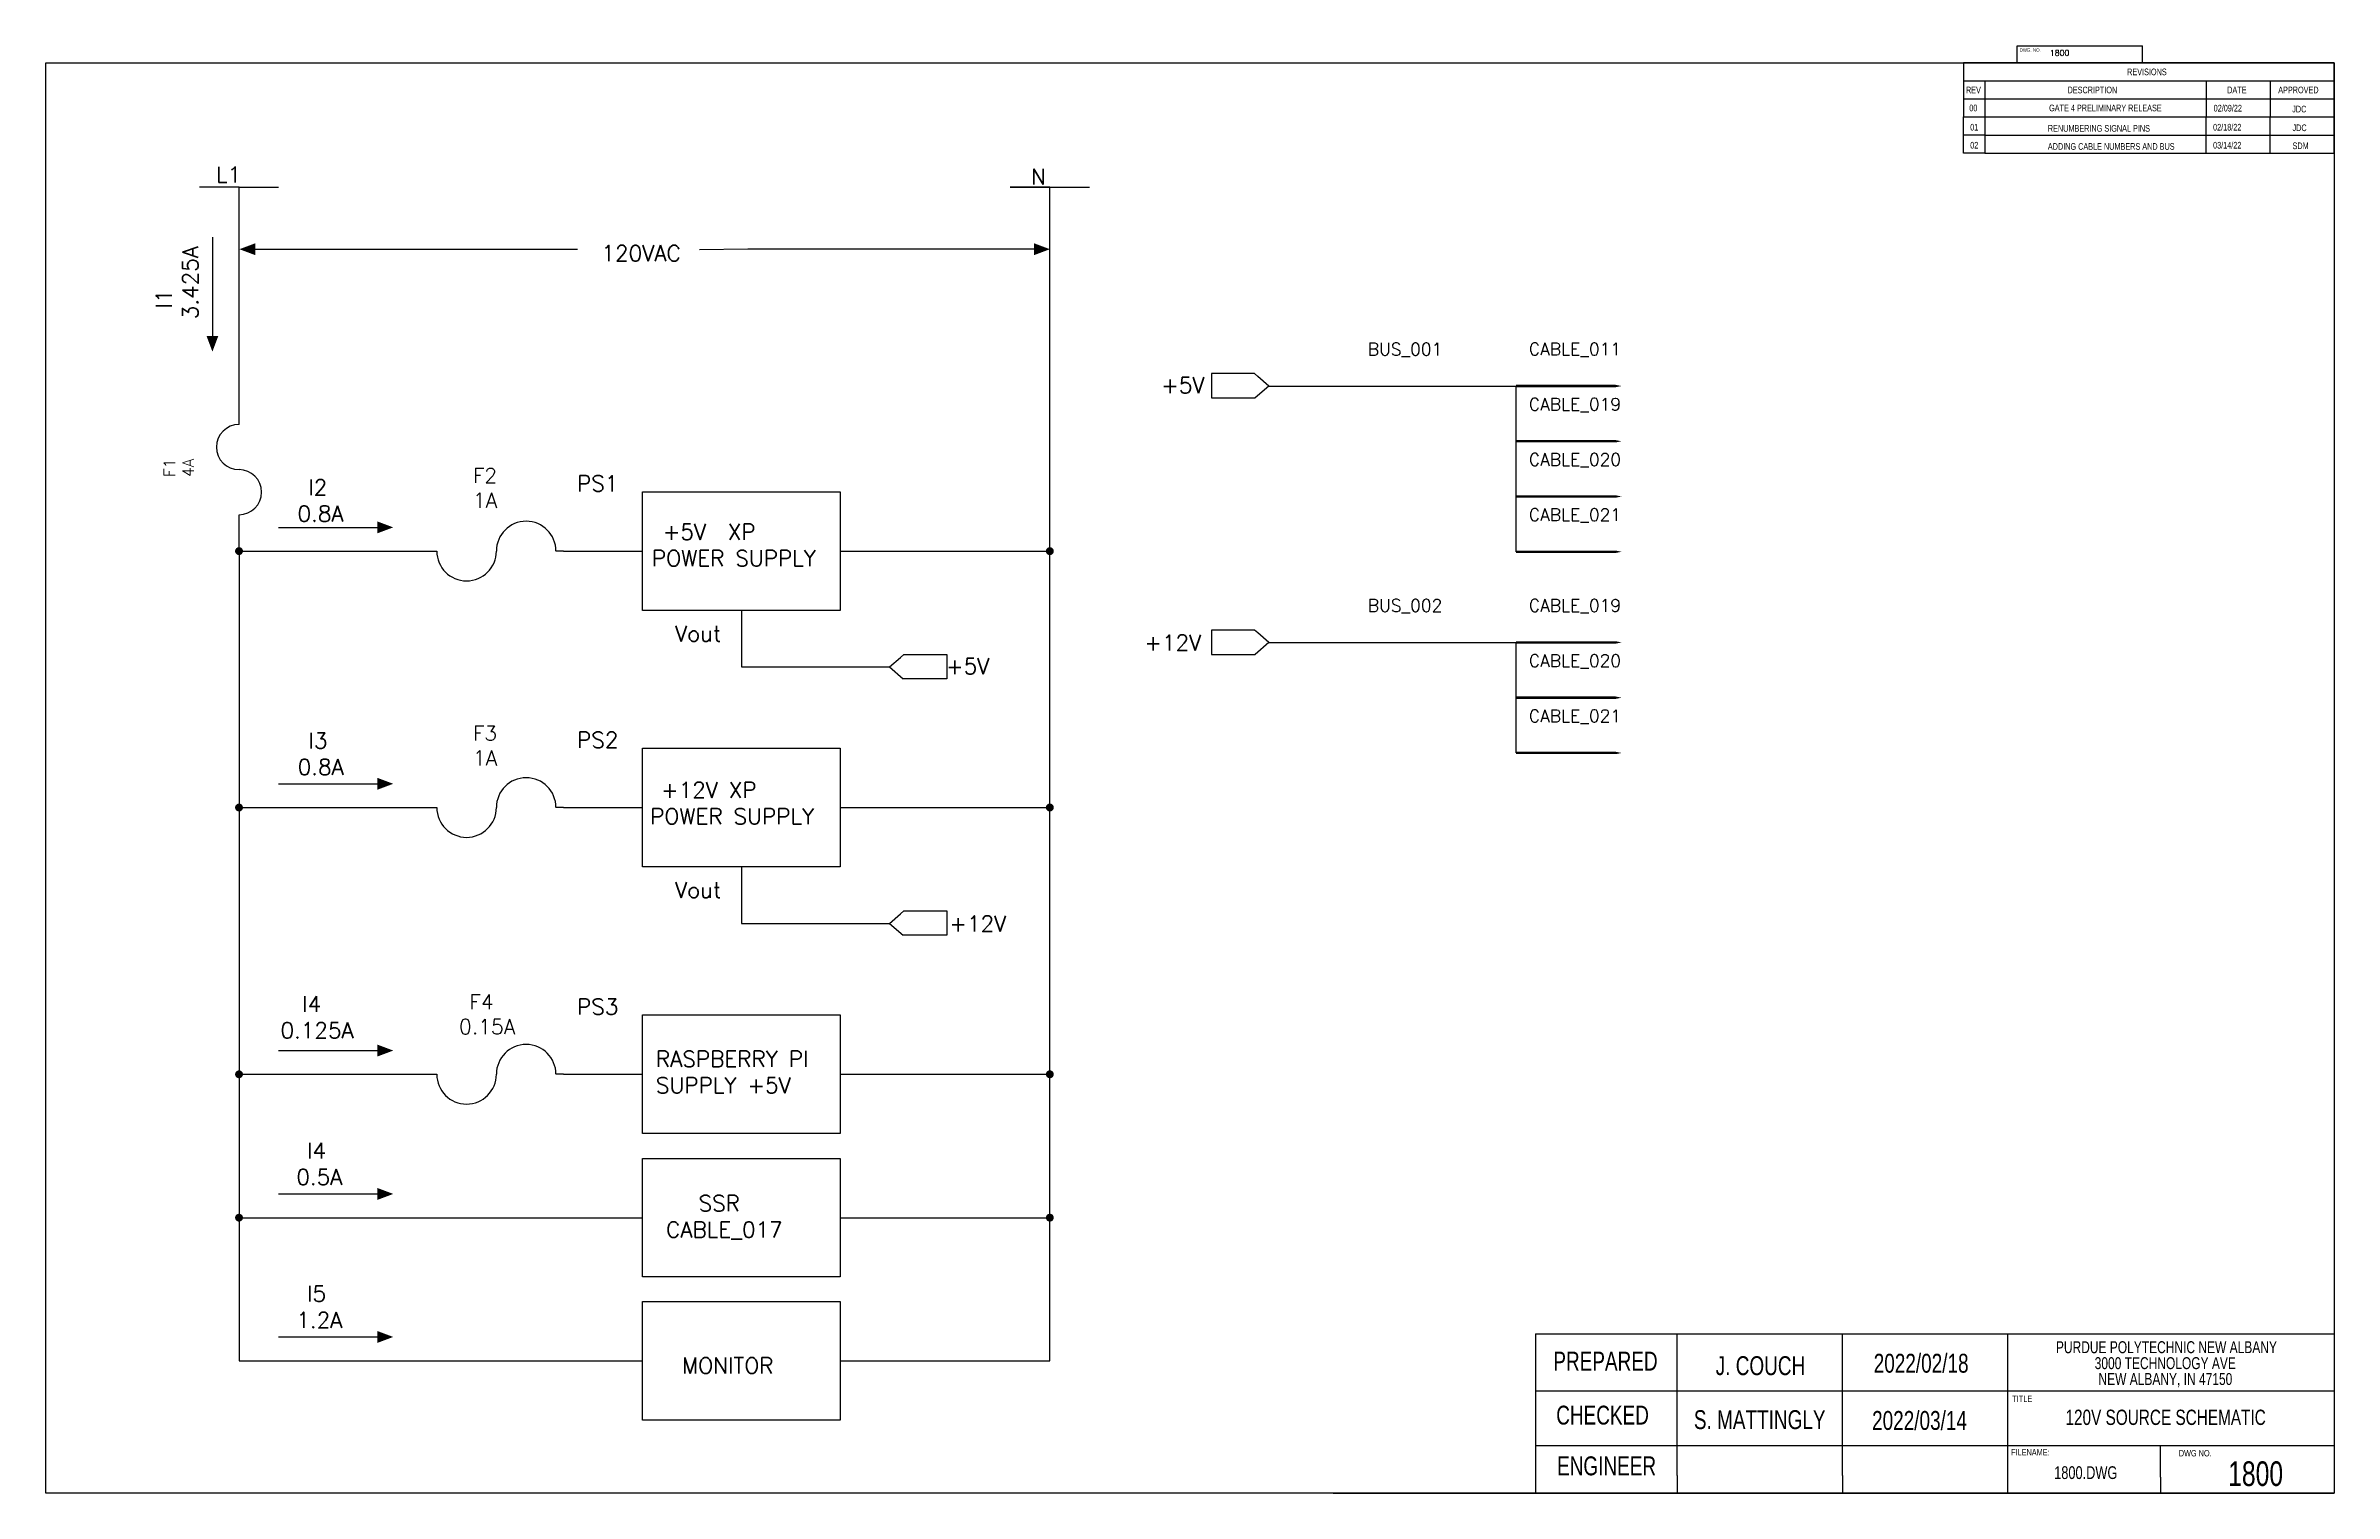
# Model space of a CAD drawing. Header units: inches. Extents: x 10.2 to 58.2, y 10.1 to 40.5.
import ezdxf

# ---------------------------------------------------------------- set-up
doc = ezdxf.new("R2010")
doc.units = ezdxf.units.IN
doc.header["$MEASUREMENT"] = 0
doc.layers.add('SLD-0', color=7, linetype='Continuous')
doc.styles.add('SLDTEXTSTYLE0', font='TXT', dxfattribs={"width": 0.75})
doc.styles.get("Standard").update_dxf_attribs({"font": 'ROMANS.SHX'})

# ---------------------------------------------------------------- blocks, each defined once
blk = doc.blocks.new('SW_TABLEANNOTATION_0')
at = {"color": 0, "linetype": 'Continuous', "lineweight": 25}
for p, q in [((0, 0), (0, -0.338)), ((0, 0), (0.4, 0)), ((0, 0), (0, -1.015)), ((6.955, 0), (0, 0)), ((0.4, 0), (4.55, 0)), ((4.55, 0), (5.75, 0)), ((5.75, 0), (6.955, 0)), ((6.955, 0), (6.955, -0.338)), ((6.955, -1.015), (6.955, 0)), ((0, -0.338), (0, -0.677)), ((0, -0.338), (0.4, -0.338)), ((0.4, -0.338), (0.4, -0.677)), ((0.4, -0.338), (4.55, -0.338)), ((4.55, -0.338), (4.55, -0.677)), ((4.55, -0.338), (5.75, -0.338)), ((5.75, -0.338), (5.75, -0.677)), ((5.75, -0.338), (6.955, -0.338)), ((6.955, -0.338), (6.955, -0.677)), ((0, -0.677), (0.4, -0.677)), ((0, -0.677), (0, -1.015)), ((0, -0.677), (6.955, -0.677)), ((0.4, -0.677), (4.55, -0.677)), ((0.4, -0.677), (0.4, -1.015)), ((4.55, -0.677), (5.75, -0.677)), ((4.55, -0.677), (4.55, -1.015)), ((5.75, -0.677), (6.955, -0.677)), ((5.75, -0.677), (5.75, -1.015)), ((6.955, -0.677), (6.955, -1.015)), ((0, -1.015), (0.4, -1.015)), ((0, -1.015), (6.955, -1.015)), ((0.4, -1.015), (4.55, -1.015)), ((0.4, -1.015), (0.4, -1.354)), ((4.55, -1.015), (5.75, -1.015)), ((5.75, -1.015), (6.955, -1.015)), ((0.4, -1.354), (0.4, -1.692))]:
    blk.add_line(p, q, dxfattribs=at)
for p, q in [((0, -1.354), (0, -1.015)), ((4.55, -1.354), (4.55, -1.015)), ((5.75, -1.354), (5.75, -1.015)), ((6.955, -1.354), (6.955, -1.015)), ((0.4, -1.354), (0, -1.354)), ((0, -1.692), (0, -1.354)), ((0.4, -1.692), (0, -1.692)), ((0.4, -1.354), (4.55, -1.354)), ((0.4, -1.692), (4.55, -1.692)), ((4.55, -1.354), (5.75, -1.354)), ((4.55, -1.692), (4.55, -1.354)), ((4.55, -1.692), (5.75, -1.692)), ((5.75, -1.354), (6.955, -1.354)), ((5.75, -1.692), (5.75, -1.354)), ((5.75, -1.692), (6.955, -1.692)), ((6.955, -1.692), (6.955, -1.354))]:
    blk.add_line(p, q)
at = {"color": 0, "linetype": 'Continuous', "lineweight": 18, "char_height": 0.125, "attachment_point": 1, "style": 'SLDTEXTSTYLE0'}
for s, insert in [('REVISIONS', (3.069, -0.107)), ('REV', (0.046, -0.446)), ('00', (0.108, -0.784)), ('DESCRIPTION', (1.952, -0.446)), ('DATE', (4.946, -0.446)), ('APPROVED', (5.904, -0.446)), ('01', (0.125, -1.145)), ('02', (0.125, -1.483))]:
    blk.add_mtext(s, dxfattribs=dict(at, insert=insert))
for s, insert, width in [('GATE 4 PRELIMINARY RELEASE', (1.605, -0.784), 2.42309), ('02/09/22', (4.693, -0.788), 2.42309), ('JDC', (6.167, -0.805), 2.42309), ('RENUMBERING SIGNAL PINS', (1.582, -1.167), 2.42309), ('02/18/22', (4.682, -1.145), 2.42309), ('JDC', (6.172, -1.156), 2.42309), ('ADDING CABLE NUMBERS AND BUS', (1.582, -1.506), 2.75779), ('03/14/22', (4.682, -1.483), 2.42309), ('SDM', (6.172, -1.494), 2.42309)]:
    blk.add_mtext(s, dxfattribs=dict(at, insert=insert, width=width))
blk = doc.blocks.new('SW_NOTE_0_8')
at = {"layer": 'SLD-0', "color": 0, "char_height": 0.125, "attachment_point": 2, "style": 'SLDTEXTSTYLE0'}
for s, insert in [('PURDUE POLYTECHNIC NEW ALBANY', (1.434, 0.161)), ('3000 TECHNOLOGY AVE', (1.422, -0.006)), ('NEW ALBANY, IN 47150', (1.423, -0.172))]:
    blk.add_mtext(s, dxfattribs=dict(at, insert=insert))

msp = doc.modelspace()

# ---------------------------------------------------------------- linework, layer by layer
for p, q in [((10.196, 32.096), (10.196, 40.096)), ((10.196, 40.096), (58.196, 40.096)), ((58.196, 40.096), (58.196, 10.096)), ((14.25, 37.486), (13.421, 37.486)), ((14.25, 37.486), (15.079, 37.486)), ((14.25, 32.509), (14.25, 37.486)), ((31.257, 37.486), (30.427, 37.486)), ((30.427, 37.486), (32.086, 37.486)), ((31.257, 14.925), (31.257, 37.486)), ((13.692, 36.443), (13.692, 34.37)), ((14.59, 36.187), (20.59, 36.187)), ((20.59, 36.187), (21.35, 36.187)), ((24.925, 36.187), (23.91, 36.174)), ((30.925, 36.187), (24.925, 36.187)), ((35.55, 33.578), (34.649, 33.578)), ((34.649, 33.578), (34.649, 33.068)), ((35.618, 33.518), (35.55, 33.578)), ((35.852, 33.318), (35.565, 33.068)), ((35.852, 33.318), (35.618, 33.518)), ((35.852, 33.318), (41.033, 33.318)), ((41.033, 33.318), (41.033, 31)), ((34.649, 33.068), (35.565, 33.068)), ((35.565, 33.068), (35.565, 33.068)), ((10.196, 10.096), (10.196, 32.096)), ((41.033, 31), (41.033, 31)), ((41.033, 31), (41.033, 31)), ((41.033, 31), (41.033, 29.841)), ((14.25, 29.855), (14.25, 30.619)), ((15.079, 30.353), (17.153, 30.353)), ((14.25, 29.855), (14.25, 28.196)), ((14.25, 29.855), (18.397, 29.855)), ((21.056, 29.855), (20.899, 29.855)), ((21.056, 29.855), (22.715, 29.855)), ((26.862, 29.855), (29.35, 29.855)), ((29.35, 29.855), (31.257, 29.855)), ((24.788, 28.611), (24.788, 27.425)), ((14.25, 28.196), (14.25, 24.879)), ((35.55, 28.2), (34.649, 28.2)), ((34.649, 28.2), (34.649, 27.69)), ((35.618, 28.14), (35.55, 28.2)), ((35.852, 27.94), (35.565, 27.69)), ((35.852, 27.94), (35.618, 28.14)), ((35.852, 27.94), (41.033, 27.94)), ((41.033, 27.94), (41.033, 25.622)), ((24.788, 27.425), (27.891, 27.425)), ((27.891, 27.425), (28.125, 27.625)), ((27.891, 27.425), (28.178, 27.175)), ((28.125, 27.625), (28.194, 27.685)), ((28.194, 27.685), (29.094, 27.685)), ((29.094, 27.685), (29.094, 27.175)), ((34.649, 27.69), (35.565, 27.69)), ((35.565, 27.69), (35.565, 27.69)), ((28.178, 27.175), (28.178, 27.175)), ((29.094, 27.175), (28.178, 27.175)), ((15.079, 24.975), (17.153, 24.975)), ((14.25, 24.879), (14.25, 21.561)), ((14.25, 24.477), (18.397, 24.477)), ((21.056, 24.477), (20.899, 24.477)), ((21.056, 24.477), (22.715, 24.477)), ((26.862, 24.477), (29.35, 24.477)), ((29.35, 24.477), (31.257, 24.477)), ((24.788, 23.233), (24.788, 22.047)), ((27.891, 22.047), (28.125, 22.247)), ((28.125, 22.247), (28.194, 22.307)), ((28.194, 22.307), (29.094, 22.307)), ((29.094, 22.307), (29.094, 21.797)), ((24.788, 22.047), (27.891, 22.047)), ((27.891, 22.047), (28.178, 21.797)), ((28.178, 21.797), (28.178, 21.797)), ((29.094, 21.797), (28.178, 21.797)), ((14.25, 21.561), (14.25, 18.243)), ((15.079, 19.38), (17.153, 19.38)), ((14.25, 18.882), (18.397, 18.882)), ((21.056, 18.882), (20.899, 18.882)), ((21.056, 18.882), (22.715, 18.882)), ((26.862, 18.882), (29.35, 18.882)), ((29.35, 18.882), (31.257, 18.882)), ((14.25, 18.243), (14.25, 14.925)), ((15.079, 16.373), (17.153, 16.373)), ((14.25, 15.875), (22.715, 15.875)), ((26.862, 15.875), (29.35, 15.875)), ((29.35, 15.875), (31.257, 15.875)), ((14.25, 14.925), (14.25, 12.875)), ((31.257, 12.875), (31.257, 14.925)), ((15.079, 13.373), (17.153, 13.373)), ((41.443, 13.437), (41.443, 10.096)), ((48.012, 13.437), (58.196, 13.437)), ((14.25, 12.875), (22.715, 12.875)), ((26.862, 12.875), (29.35, 12.875)), ((29.35, 12.875), (31.257, 12.875)), ((44.196, 10.096), (10.196, 10.096)), ((37.196, 10.096), (58.196, 10.096)), ((58.196, 10.096), (43.738, 10.096)), ((44.416, 10.464), (44.416, 10.096)), ((47.884, 10.464), (47.884, 10.096)), ((54.553, 10.43), (54.553, 10.096)), ((58.196, 10.096), (58.196, 10.096))]:
    msp.add_line(p, q)
for points in [[(14.59, 36.187, 0.249, 0, 0), (14.258, 36.187, 0, 0, 0)], [(30.925, 36.187, 0.249, 0, 0), (31.257, 36.187, 0, 0, 0)], [(13.692, 34.37, 0.249, 0, 0), (13.692, 34.038, 0, 0, 0)], [(41.033, 33.318, 0.05, 0.05, 0), (43, 33.318, 0.1, 0, 0), (43.25, 33.318, 0, 0, 0)], [(41.033, 32.159, 0.05, 0.05, 0), (43, 32.159, 0.1, 0, 0), (43.25, 32.159, 0, 0, 0)], [(41.033, 31, 0.05, 0.05, 0), (43, 31, 0.1, 0, 0), (43.25, 31, 0, 0, 0)], [(17.153, 30.353, 0.249, 0, 0), (17.485, 30.353, 0, 0, 0)], [(41.033, 29.841, 0.05, 0.05, 0), (43, 29.841, 0.1, 0, 0), (43.25, 29.841, 0, 0, 0)], [(41.033, 27.94, 0.05, 0.05, 0), (43, 27.94, 0.1, 0, 0), (43.25, 27.94, 0, 0, 0)], [(41.033, 26.781, 0.05, 0.05, 0), (43, 26.781, 0.1, 0, 0), (43.25, 26.781, 0, 0, 0)], [(41.033, 25.622, 0.05, 0.05, 0), (43, 25.622, 0.1, 0, 0), (43.25, 25.622, 0, 0, 0)], [(17.153, 24.975, 0.249, 0, 0), (17.485, 24.975, 0, 0, 0)], [(17.153, 19.38, 0.249, 0, 0), (17.485, 19.38, 0, 0, 0)], [(17.153, 16.373, 0.249, 0, 0), (17.485, 16.373, 0, 0, 0)], [(17.153, 13.373, 0.249, 0, 0), (17.485, 13.373, 0, 0, 0)]]:
    msp.add_lwpolyline(points, format="xyseb")
for points in [[(22.715, 31.099), (26.862, 31.099), (26.862, 28.611), (22.715, 28.611)], [(22.715, 25.721), (26.862, 25.721), (26.862, 23.233), (22.715, 23.233)], [(22.715, 20.126), (26.862, 20.126), (26.862, 17.638), (22.715, 17.638)], [(22.715, 17.119), (26.862, 17.119), (26.862, 14.631), (22.715, 14.631)], [(22.715, 14.119), (26.862, 14.119), (26.862, 11.631), (22.715, 11.631)]]:
    msp.add_lwpolyline(points, close=True)
at = {"const_width": 0.0829}
for points in [[(14.209, 29.855, 1), (14.291, 29.855, 1)], [(31.215, 29.855, 1), (31.298, 29.855, 1)], [(14.209, 24.477, 1), (14.291, 24.477, 1)], [(31.215, 24.477, 1), (31.298, 24.477, 1)], [(14.209, 18.882, 1), (14.291, 18.882, 1)], [(31.215, 18.882, 1), (31.298, 18.882, 1)], [(14.209, 15.875, 1), (14.291, 15.875, 1)], [(31.215, 15.875, 1), (31.298, 15.875, 1)]]:
    msp.add_lwpolyline(points, format="xyb", close=True, dxfattribs=at)
for centre, radius, start, end in [((14.25, 32.037), 0.473, 90, 180), ((14.25, 32.037), 0.473, 90, 270), ((14.25, 31.091), 0.473, 270, 90), ((20.273, 29.855), 0.625, 0, 180), ((20.273, 29.855), 0.625, 0, 90), ((19.023, 29.855), 0.625, 180, 0), ((20.273, 24.477), 0.625, 0, 180), ((19.023, 24.477), 0.625, 180, 0), ((20.273, 18.882), 0.625, 0, 180), ((19.023, 18.882), 0.625, 180, 0)]:
    msp.add_arc(centre, radius, start, end)
at = {"layer": 'SLD-0', "color": 7, "linetype": 'Continuous', "lineweight": 25}
for p, q in [((51.549, 40.096), (51.549, 40.454)), ((51.549, 40.454), (54.178, 40.454)), ((54.178, 40.096), (54.178, 40.454)), ((41.443, 13.437), (51.353, 13.437)), ((41.443, 13.437), (51.353, 13.437)), ((44.416, 10.464), (44.416, 13.437)), ((47.884, 10.464), (47.884, 13.437)), ((51.353, 10.096), (51.353, 13.437)), ((41.443, 12.245), (51.353, 12.245)), ((51.353, 12.245), (58.196, 12.245)), ((41.443, 11.098), (51.353, 11.098)), ((51.353, 11.098), (58.196, 11.098)), ((54.553, 10.43), (54.553, 11.098))]:
    msp.add_line(p, q, dxfattribs=at)

# ---------------------------------------------------------------- block references
at = {"color": 7, "linetype": 'Continuous', "lineweight": 18, "xscale": 1.118033988749895, "yscale": 1.118033988749895, "zscale": 1.118033988749895}
msp.add_blockref('SW_TABLEANNOTATION_0', (50.421, 40.096), dxfattribs=at)
at = {"layer": 'SLD-0', "xscale": 2.004782487836321, "yscale": 2.004782487836321, "zscale": 1.603825990269057}
msp.add_blockref('SW_NOTE_0_8', (51.802, 12.961), dxfattribs=at)

# ---------------------------------------------------------------- texts
for s, width, gutter_width, heights, insert, char_height, attachment_point in [('1800', 1.61993, 0.534, [0], (52.231, 40.365), 0.1195, 1), ('  L1', 1.98986, 1.659, [1.732], (13.313, 37.915), 0.3318, 1), ('  N', 1.78425, 1.659, [0.799], (30.406, 37.876), 0.3318, 1), ('120VAC', 1.72378, 1, [0.535], (21.853, 36.269), 0.3318, 1), ('  BUS_001', 1.98986, 1.659, [1.732], (39.488, 34.222), 0.2623, 3), ('  CABLE_011', 1.98986, 1.659, [1.732], (43.238, 34.225), 0.26229, 3), ('  +5V', 1.98986, 1.659, [1.732], (34.503, 33.5), 0.3318, 3), ('  CABLE_019', 1.98986, 1.659, [1.732], (43.238, 33.066), 0.26229, 3), ('  CABLE_020', 1.98986, 1.659, [1.732], (43.238, 31.907), 0.26229, 3), ('  I2\\P 0.8A', 2.95564, 1.659, [0], (15.249, 31.36), 0.3318, 1), ('  F2\\P  1A', 2.95564, 1.659, [0], (18.726, 31.598), 0.3127, 1), ('  PS1', 1.98986, 1.659, [1.732], (20.885, 31.44), 0.3318, 1), ('  CABLE_021', 1.98986, 1.659, [1.732], (43.238, 30.749), 0.26229, 3), (' +5V  XP\\PPOWER SUPPLY', 3.87143, 1.659, [1.48], (22.911, 30.425), 0.33177, 1), ('  BUS_002', 1.98986, 1.659, [1.732], (39.488, 28.847), 0.2623, 3), ('  CABLE_019', 1.98986, 1.659, [1.732], (43.238, 28.847), 0.26229, 3), ('  Vout', 1.98986, 1.659, [1.732], (22.941, 28.291), 0.3318, 1), ('  +12V', 1.98986, 1.659, [1.732], (34.433, 28.099), 0.3318, 3), ('  +5V', 1.98986, 1.659, [1.732], (28.624, 27.607), 0.3318, 1), ('  CABLE_020', 1.98986, 1.659, [1.732], (43.238, 27.688), 0.26229, 3), ('  CABLE_021', 1.98986, 1.659, [1.732], (43.238, 26.529), 0.26229, 3), ('\\pxt2;  I3\\P 0.8A', 2.10535, 1.659, [1.716], (15.253, 26.046), 0.3318, 1), ('  F3\\P  1A', 2.95564, 1.659, [0], (18.726, 26.194), 0.3127, 1), ('  PS2', 1.98986, 1.659, [1.732], (20.885, 26.062), 0.3318, 1), (' +12V XP   POWER SUPPLY', 4.144, 1.659, [1.627], (22.874, 25.012), 0.33177, 1), ('  Vout', 1.98986, 1.659, [1.732], (22.941, 22.913), 0.3318, 1), ('  +12V', 1.98986, 1.659, [1.732], (28.694, 22.206), 0.3318, 1), ('\\pxt2;   I4\\P 0.125A', 2.10535, 1.659, [1.716], (14.893, 20.523), 0.33177, 1), ('  F4\\P 0.15A', 2.95564, 1.659, [0], (18.651, 20.559), 0.3127, 1), ('  PS3', 1.98986, 1.659, [1.732], (20.885, 20.467), 0.3318, 1), (' RASPBERRY PI\\P SUPPLY +5V', 4.00161, 1.659, [1.588], (22.767, 19.371), 0.33177, 1), ('\\pxt2;   I4\\P  0.5A', 2.10535, 1.659, [1.716], (14.997, 17.447), 0.33177, 1), ('    SSR\\P CABLE_017', 3.47953, 1.659, [0], (22.98, 16.344), 0.3318, 1), ('\\pxt2;   I5\\P  1.2A', 2.10535, 1.659, [1.716], (14.997, 14.447), 0.33177, 1), (' MONITOR', 3.47953, 1.659, [0], (23.313, 12.94), 0.3318, 1)]:
    msp.add_mtext_dynamic_manual_height_columns(s, width=width, gutter_width=gutter_width, heights=heights, dxfattribs=dict(insert=insert, char_height=char_height, attachment_point=attachment_point))
at = {"attachment_point": 1, "rotation": 90}
for s, insert, char_height in [('  I1\\P 3.425A', (12.508, 34.49), 0.3318), (' F1\\P 4A', (12.672, 31.248), 0.2363)]:
    msp.add_mtext_dynamic_manual_height_columns(s, width=2.95564, gutter_width=1.659, heights=[0], dxfattribs=dict(at, insert=insert, char_height=char_height))
at = {"layer": 'SLD-0', "style": 'SLDTEXTSTYLE0'}
for s, insert, char_height, attachment_point in [('DWG. NO.', (51.819, 40.403), 0.0746, 2), ('PREPARED', (42.911, 13.064), 0.3964, 2), ('TITLE', (51.653, 12.143), 0.1337, 2), ('CHECKED', (42.85, 11.932), 0.3964, 2), ('S. MATTINGLY', (46.146, 11.837), 0.39641, 2), ('120V SOURCE SCHEMATIC', (54.66, 11.848), 0.32077, 2), ('ENGINEER', (42.934, 10.868), 0.3964, 2), ('FILENAME:', (51.823, 11.021), 0.1337, 2), ('DWG NO.', (54.937, 11.001), 0.1337, 1)]:
    msp.add_mtext(s, dxfattribs=dict(at, insert=insert, char_height=char_height, attachment_point=attachment_point))
at = {"layer": 'SLD-0', "attachment_point": 2, "style": 'SLDTEXTSTYLE0'}
for s, insert, char_height, width in [('J. COUCH', (46.162, 12.969), 0.3964, 3.54431), ('2022/02/18', (49.532, 13.02), 0.3964, 2.52712), ('2022/03/14', (49.498, 11.82), 0.3964, 2.67577), ('1800.DWG', (52.985, 10.661), 0.2673, 2.6339), ('1800', (56.548, 10.764), 0.5164, 1.77053)]:
    msp.add_mtext(s, dxfattribs=dict(at, insert=insert, char_height=char_height, width=width))

doc.saveas('drawing.dxf')
